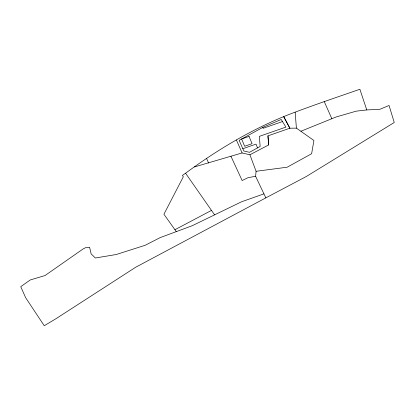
<?xml version="1.0" encoding="UTF-8"?>
<svg xmlns="http://www.w3.org/2000/svg" width="415" height="415" viewBox="0 0 415 415"><rect width="100%" height="100%" fill="white"/><g stroke="black" fill="none" stroke-linecap="round" stroke-linejoin="round"><path stroke-width="0.62" d="M263.94 193.867L241.509 201.794L192.155 225.744L160.133 237.619L145.214 245.27L116.221 254.52L95.341 258L91.15 253.887L89.588 247.226L85.615 247.682L83.259 248.844L45.043 275.529L30.238 279.969L20.75 286.672L25.647 297.705L44.239 325.723L55.952 318.725L135.7 267.234L265.839 197.872L255.604 176.282L256.086 171.291L249.903 154.779L242.095 152.948L194.469 166.944M176.313 231.648L163.92 214.239L183.331 176.754L182.418 175.441L185.567 173.221C217.569 149.623 252.05 129.029 289.105 114.431C312.5 105.488 336.217 97.452 359.883 89.277L366.767 109.934L379.808 109.321L389.057 105.483L394.25 122.492L306.254 176.541L265.839 197.872M211.479 210.4L174.933 229.713M249.903 154.779L268.681 144.918L267.971 135.85L289.867 128.204L296.398 128.136L313.916 140.488L311.629 153.726L287.18 167.204L256.086 171.291M300.963 131.218L336.14 116.978L356.132 111.173L366.767 109.934M282.496 121.559L263.1 128.323L262.731 127.426M242.817 148.726L256.008 144.124L257.554 147.89M255.604 176.282L247.988 177.693L242.147 180.541L230.927 156.232M185.567 173.221L214.586 214.861M206.556 158.431L208.595 163.007M324.224 101.545L331.818 118.669M236.426 140.021L242.095 152.948M267.955 135.845L268.681 144.918M295.164 112.237L296.398 128.136M263.089 127.229L239.139 140.348L243.807 150.982L249.477 152.315L260.148 146.469L259.359 136.359L285.914 127.094L281.209 119.473L263.089 127.229M249.057 136.39L241.629 138.984L244.627 146.267L252.055 143.678L249.057 136.39M289.867 128.204L283.736 116.677L289.877 128.214"/></g></svg>
